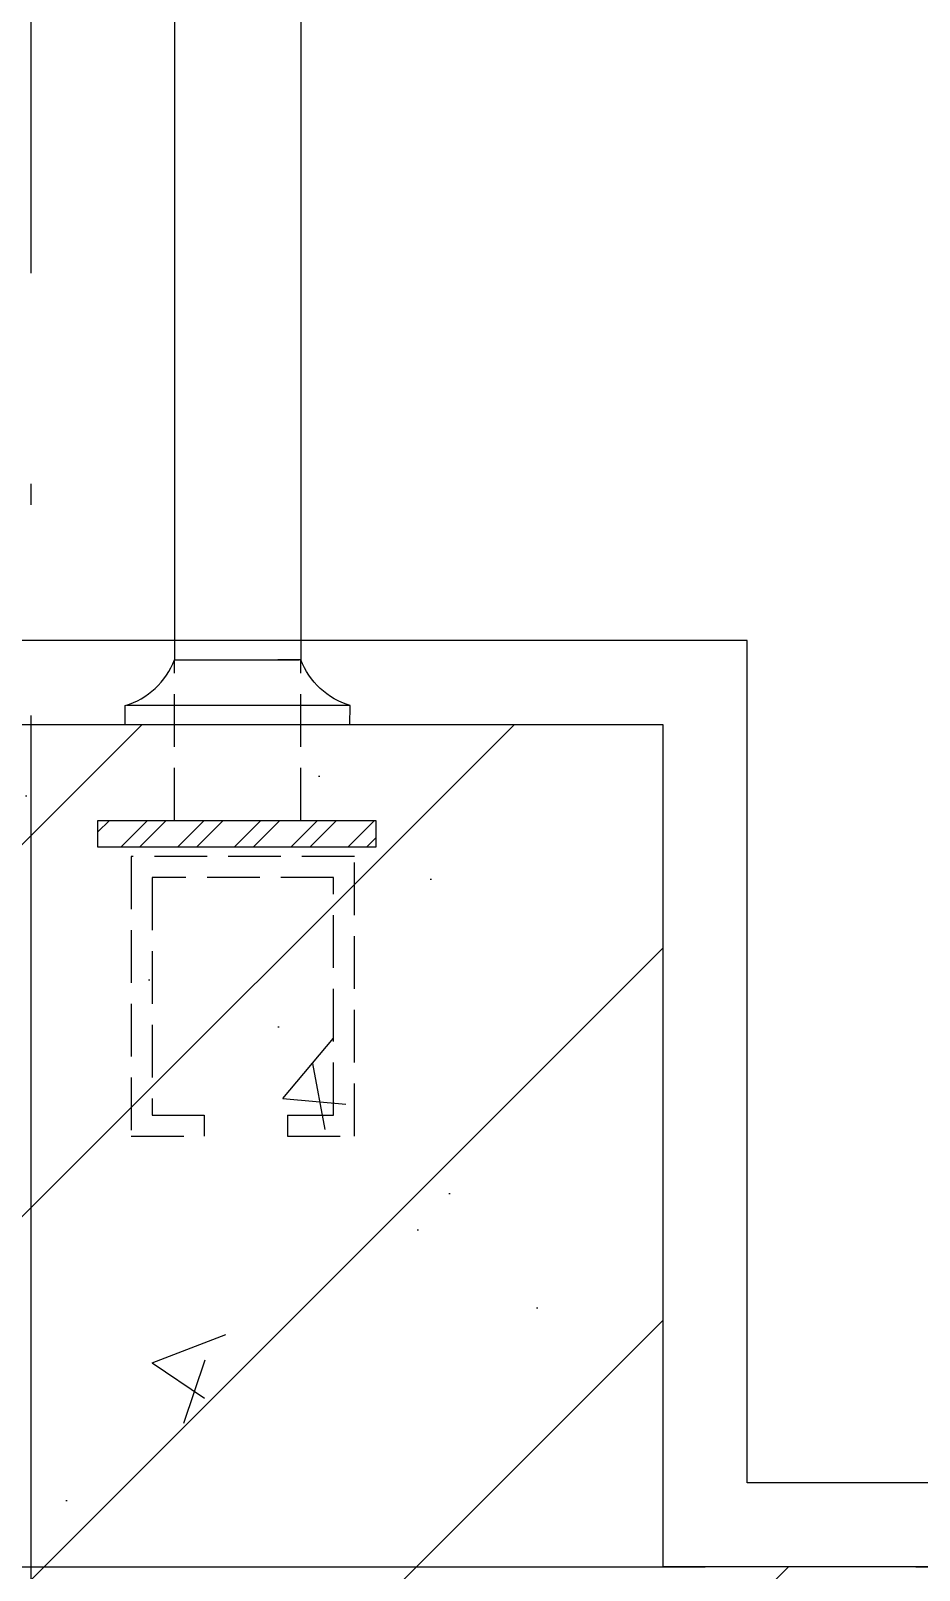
# Model space of a CAD drawing. Extents: x 6843040 to 15500510, y -6507076 to -4940511.
# Drawn here: x 7648277.6 to 7648488.5, y -6174984.7 to -6174619.1 of the extents above; entities that cross this region are included whole.
import ezdxf

# ---------------------------------------------------------------- set-up
doc = ezdxf.new("R2010")
doc.units = 0
doc.header["$LTSCALE"] = 1000
doc.header["$MEASUREMENT"] = 0
doc.linetypes.add('DASH', pattern=[0.35, 0.25, -0.1])
doc.linetypes.add('DOTE', pattern=[2.4200000000000004, 2, -0.2, 0.02, -0.2])
for name, color, linetype in [('DOTE', 8, 'DOTE'), ('E_LINE_1', 1, 'Continuous'), ('PUB_HATCH', 8, 'Continuous'), ('WALL6', 5, 'Continuous'), ('批荡层', 213, 'Continuous')]:
    doc.layers.add(name, color=color, linetype=linetype)

# ---------------------------------------------------------------- blocks, each defined once
blk = doc.blocks.new('gtdwer34')
at = {"layer": 'WALL6'}
h = blk.add_hatch(dxfattribs=at)
h.set_pattern_fill('ANSI32', color=256, scale=2, style=0)
h.set_pattern_definition([(45.00000000000001, (2115741.956873216, -882245.9280053063), (-6.735192090801865, 6.735192090801866), []), (45.00000000000001, (2115746.447003164, -882245.9280053063), (-6.735192090801865, 6.735192090801866), [])])
h.paths.add_polyline_path([(44309.10469546588, -285946.8477536119), (44243.18082222017, -285946.8477536119), (44243.18082222017, -285953.1826711572), (44309.10469546588, -285953.1826711572)])
for p, q in [((44261.3891641465, -285908.6825939096), (44261.3891641465, -284868.8477536151)), ((44291.3891641465, -285908.7896915353), (44291.3891641465, -284868.8477536151))]:
    blk.add_line(p, q, dxfattribs=at)
at = {"layer": 'WALL6', "linetype": 'DASH', "ltscale": 0.05}
for p, q in [((44261.35350936325, -285946.8477536119), (44261.35350936325, -285908.6825939096)), ((44291.35370302992, -285946.8477536119), (44291.3478173581, -285908.6825939096))]:
    blk.add_line(p, q, dxfattribs=at)
at = {"layer": 'WALL6'}
for points in [[(44249.6294330922, -285924.1257110513), (44249.6294330922, -285919.5958143151, 0.231992288263455), (44261.35350936325, -285908.6825939096), (44290.93200832279, -285908.6825939096)], [(44302.97682225378, -285924.1257110513), (44303.07189362915, -285919.5958143151, -0.231992288263455), (44291.3478173581, -285908.6825939096), (44285.89648204716, -285908.6825939096)]]:
    blk.add_lwpolyline(points, format="xyb", dxfattribs=at)
blk.add_lwpolyline([(44303.07189362915, -285919.5958143151), (44250.0452421275, -285919.5958143151)], dxfattribs=at)
blk.add_lwpolyline([(44243.18082222017, -285946.8477536119), (44309.10469546588, -285946.8477536119), (44309.10469546588, -285953.1826711572), (44243.18082222017, -285953.1826711572)], close=True, dxfattribs=at)
at = {"layer": 'WALL6', "linetype": 'DASH', "ltscale": 0.05}
for points in [[(44288.1999933389, -286021.8639183915), (44304.07018348249, -286021.8639183915), (44304.07018348249, -285955.4243255532), (44251.04353198083, -285955.4243255532), (44251.04353198083, -286021.8639183915), (44268.39070173772, -286021.8639183915)], [(44304.07018348249, -286021.8639183915), (44304.07018348249, -285955.4243255532), (44251.04353198083, -285955.4243255532), (44251.04353198083, -286021.8639183915), (44268.39070173772, -286021.8639183915)], [(44288.1999933389, -286016.8639183915), (44299.07018348249, -286016.8639183915), (44299.07018348249, -285960.4243255532), (44256.04353198083, -285960.4243255532), (44256.04353198083, -286016.8639183915), (44268.39070173772, -286016.8639183915)], [(44268.39070173772, -286016.8639183915), (44268.39070173772, -286021.8639183915)], [(44288.1999933389, -286016.8639183915), (44288.1999933389, -286021.8639183915)]]:
    blk.add_lwpolyline(points, dxfattribs=at)

msp = doc.modelspace()

# ---------------------------------------------------------------- hatches: boundary and pattern name
at = {"layer": 'PUB_HATCH'}
h = msp.add_hatch(dxfattribs=at)
h.set_pattern_fill('钢筋混凝土', color=256, scale=25, style=0)
h.set_pattern_definition([(45, (100, -4000.000000001863), (-44.19417382415921, 44.19417382415922), []), (49.99999999999999, (100, -4000.000000001863), (179.3150456501884, -15.68803374564878), [18.75, -206.25]), (355, (100, -4000.000000001863), (-34.68783340325, 188.048033425003), [15, -165]), (100.4514, (114.9429200002924, -4001.307335001417), (144.6273454285054, 172.3598855152384), [15.9350475, -175.285528]), (46.18420000000002, (100, -3950.000000001863), (266.8102621564111, -41.37975358225452), [28.12499999999998, -309.3749999999997]), (96.6356, (122.2341862497851, -3953.44832675159), (233.6656763871758, 243.5294677251104), [23.902572, -262.92825]), (351.1842, (100, -3950.000000001863), (233.6654862834068, 243.5296502313311), [22.5, -247.5]), (21, (125, -3962.500000001863), (149.2267630296154, -100.6547226663347), [18.75, -206.25]), (326.0000000000001, (125, -3962.500000001863), (60.82883298039543, 181.2875112617133), [15, -165]), (71.4514, (137.4355582501739, -3970.88790150173), (210.0556571453725, 80.6326241774881), [15.9350475, -175.285528]), (37.50000000000001, (100, -4000.000000001863), (3.039963829322667, 83.22346345782788), [0, -163, 0, -167.5, 0, -165.625]), (7.499999999999999, (100, -4000.000000001863), (65.76738436053715, 98.60292797059006), [0, -95.5, 0, -159.25, 0, -63.125]), (327.5, (44.25, -4000.000000001863), (133.4556090431022, -5.638717933594939), [0, -62.5, 0, -195, 0, -258.75]), (317.5, (19.25, -4000.000000001863), (145.7965423355966, 25.02624558307943), [0, -81.25, 0, -129.5, 0, -183.75])])
h.paths.add_polyline_path([(7649025.883763832, -6175113.889315867), (7649025.883763831, -6174983.889315869), (7648427.694658224, -6174983.889315868), (7648427.694658224, -6174783.889315868), (7648227.694658224, -6174783.889315868), (7648227.694658224, -6175983.889315868), (7648527.694658224, -6175983.889315868), (7648527.694658224, -6175113.889315868)])

# ---------------------------------------------------------------- linework, layer by layer
at = {"layer": 'DOTE', "ltscale": 0.25}
msp.add_line((7648277.694658224, -6180726.673791605), (7648277.694658224, -6153883.889315866), dxfattribs=at)
at = {"layer": 'DOTE', "linetype": 'DOTE', "ltscale": 0.25}
msp.add_lwpolyline([(7646727.694658224, -6174983.889315868), (7649025.883763832, -6174983.889315868)], dxfattribs=at)
at = {"layer": 'E_LINE_1'}
msp.add_lwpolyline([(7648227.694658224, -6174783.889315868), (7648227.694658224, -6175983.889315868), (7648527.694658224, -6175983.889315868), (7648527.694658224, -6175113.889315868), (7649025.883763832, -6175113.889315868), (7649025.883763832, -6174983.889315868), (7648427.694658224, -6174983.889315868), (7648427.694658224, -6174783.889315868), (7648227.694658224, -6174783.889315868)], dxfattribs=at)
at = {"layer": '批荡层'}
msp.add_lwpolyline([(7649025.883763832, -6174963.889315868), (7648447.694658224, -6174963.889315868), (7648447.694658224, -6174763.889315868), (7648207.694658224, -6174763.889315868), (7648207.694658224, -6176003.889315868), (7648547.694658224, -6176003.889315868), (7648547.694658224, -6175133.889315868), (7649025.883763832, -6175133.889315868)], dxfattribs=at)

# ---------------------------------------------------------------- block references
msp.add_blockref('gtdwer34', (7604050.370271637, -5888859.763604816))

doc.saveas('drawing.dxf')
